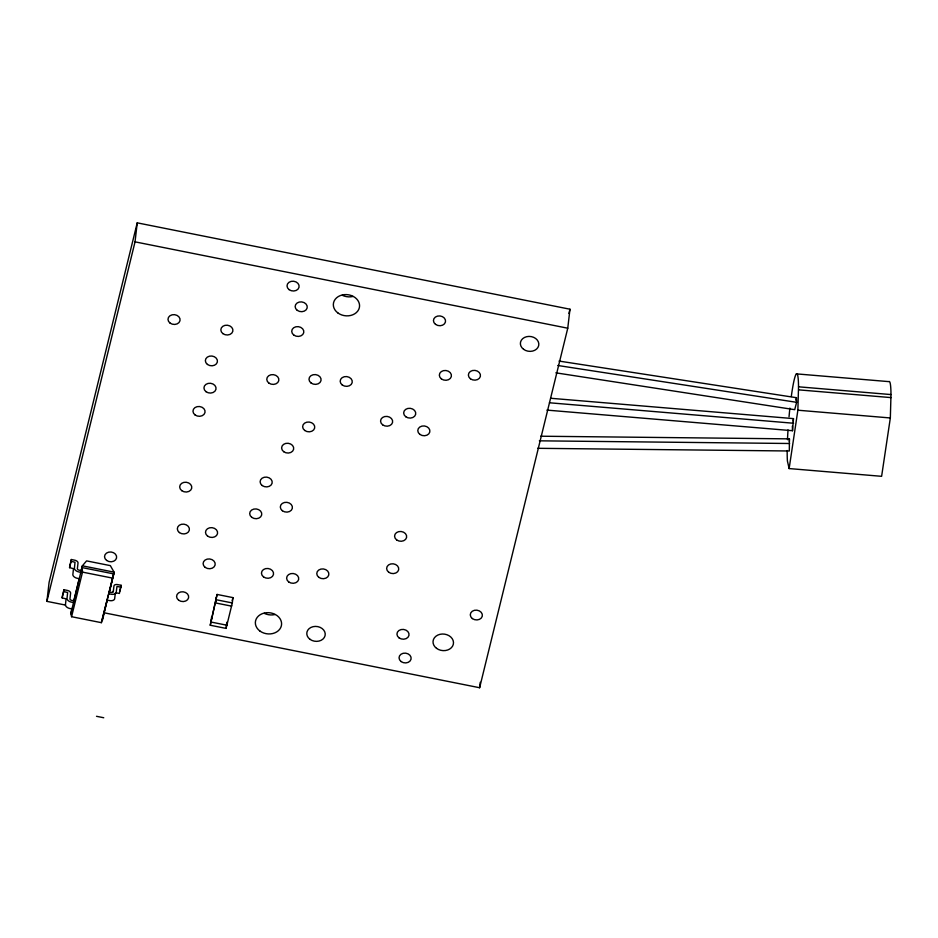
<?xml version="1.0" encoding="UTF-8"?>
<svg xmlns="http://www.w3.org/2000/svg" width="938" height="938" viewBox="0 0 938 938"><rect width="100%" height="100%" fill="white"/><g stroke="black" fill="none" stroke-linecap="round" stroke-linejoin="round"><path stroke-width="1.41" d="M789.327 441.364L789.421 438.867L540.663 436.217M789.421 438.867L789.315 450.99L537.626 448.305M789.139 468.566L797.875 410.211L798.531 386.808L890.994 394.57L890.338 417.961L881.614 476.316L789.139 468.566L787.416 461.05A46.935 4.127 -85.2 0 1 787.181 450.521M65.531 605.08L46.9 601.364L49.093 582.369L137.229 222.845L569.964 309.212L567.76 328.206L479.623 687.73L104.212 612.807M72.027 608.961L69.4 608.41A5.065 2.978 13.8 0 1 65.425 604.998L66.07 598.89L62.154 597.881L62.365 596.099L63.925 589.732L67.395 590.424A3.541 2.075 13.8 0 1 70.62 593.191L69.963 598.831A2.028 1.184 13.8 0 0 71.804 600.414L73.785 600.812L73.586 602.595L70.96 602.044A5.065 2.978 13.8 0 1 66.985 598.643L67.63 592.523L63.714 591.515L63.925 589.732M79.425 578.734L76.81 578.195A5.065 2.978 13.8 0 1 72.836 574.783L73.481 568.663L69.564 567.654L69.775 565.884L71.335 559.517L74.794 560.209A3.541 2.075 13.8 0 1 78.018 562.976L77.373 568.616A2.028 1.184 13.8 0 0 79.214 570.198L81.196 570.597L80.985 572.379L78.37 571.828A5.065 2.978 13.8 0 1 74.395 568.416L75.017 562.261L71.124 561.299L71.335 559.517M80.574 573.141L82.368 565.825L86.577 560.889L110.356 565.637L114.061 572.145L101.374 622.668L71.581 616.712L70.854 613.722L71.933 608.363M46.9 601.364L135.037 241.852L137.229 222.845M102.547 620.053L107.295 599.769M70.854 613.722L82.368 565.825L114.061 572.145L108.984 593.813L111.61 594.317A5.065 2.978 13.8 0 0 116.183 592.605L116.969 586.485L120.908 587.082L119.349 593.437L115.82 592.746M115.351 593.004L114.624 598.972A5.065 2.978 13.8 0 1 110.051 600.672L107.424 600.168M120.908 587.082L121.119 585.3L117.649 584.609A3.541 2.075 13.8 0 0 113.944 585.992L113.287 591.632A2.028 1.184 13.8 0 1 111.165 592.429L109.183 592.03M210.241 625.236L217.088 594.446L232.941 597.612L232.319 602.946L226.081 628.401L210.241 625.236L217.088 594.446M211.636 616.712L211.015 622.058L226.867 625.212L227.254 621.847M216.315 597.623L215.693 602.97L231.545 606.136L231.616 605.538M226.081 628.401L226.703 623.055M479.623 687.73L480.256 682.301M793.102 421.103L793.478 418.618L550.747 398.275M546.889 410.105L792.516 430.706L793.478 418.618M62.154 597.881L63.714 591.515M69.564 567.654L71.124 561.299M73.785 600.812L79.296 578.359M71.581 616.712L82.509 572.121L82.157 567.607L113.85 573.927L101.374 622.668M119.56 591.667L121.119 585.3M232.167 600.789L232.941 597.612M568.92 313.468L569.964 309.212M795.823 400.151L796.456 397.7L559.036 361.071M796.456 397.7L796.62 402.32L794.709 409.683L555.847 372.832M539.362 440.825L789.585 443.498M796.397 373.875L888.872 381.625A46.935 4.127 -85.2 0 1 890.994 394.57M798.637 389.856L891.1 397.606M797.875 410.211L890.338 417.961M549.457 402.777L793.63 423.249M557.758 365.48L796.62 402.32M135.037 241.852L567.76 328.206M82.509 572.121L112.314 578.066M216.479 599.792L232.319 602.946M96.52 716.304L103.743 717.746M792.364 426.075L792.516 430.706M274.916 614.542A13.155 10.611 6.6 0 1 264.27 613.335M352.887 296.467A13.155 10.611 6.6 0 1 342.241 295.259M791.297 396.516A46.935 4.127 -85.2 0 1 798.531 386.808M787.486 439.676A46.935 4.127 -85.2 0 1 788.014 429.909M789.034 416.777A46.935 4.127 -85.2 0 1 789.89 408.112M112.384 592.359A3.541 2.075 13.8 0 1 112.97 591.409M181.761 490.668A6.074 4.901 6.6 0 0 191.68 488.311A6.074 4.901 6.6 0 0 183.778 482.402A6.074 4.901 6.6 0 0 181.761 490.668M401.112 661.56A6.074 4.901 6.6 0 0 411.043 659.203A6.074 4.901 6.6 0 0 403.141 653.294A6.074 4.901 6.6 0 0 401.112 661.56M106.604 560.42A6.074 4.901 6.6 0 0 116.535 558.063A6.074 4.901 6.6 0 0 108.632 552.154A6.074 4.901 6.6 0 0 106.604 560.42M205.176 567.373A6.074 4.901 6.6 0 0 215.107 565.016A6.074 4.901 6.6 0 0 207.204 559.107A6.074 4.901 6.6 0 0 205.176 567.373M288.693 581.923A6.074 4.901 6.6 0 0 298.624 579.567A6.074 4.901 6.6 0 0 290.721 573.657A6.074 4.901 6.6 0 0 288.693 581.923M283.675 451.682A6.074 4.901 6.6 0 0 293.606 449.337A6.074 4.901 6.6 0 0 285.703 443.428A6.074 4.901 6.6 0 0 283.675 451.682M251.747 517.342A6.074 4.901 6.6 0 0 261.667 514.997A6.074 4.901 6.6 0 0 253.776 509.088A6.074 4.901 6.6 0 0 251.747 517.342M396.633 539.901A6.074 4.901 6.6 0 0 406.564 537.556A6.074 4.901 6.6 0 0 398.662 531.647A6.074 4.901 6.6 0 0 396.633 539.901M405.72 416.718A6.074 4.901 6.6 0 0 415.651 414.373A6.074 4.901 6.6 0 0 407.749 408.464A6.074 4.901 6.6 0 0 405.72 416.718M472.353 618.576A6.074 4.901 6.6 0 0 482.273 616.219A6.074 4.901 6.6 0 0 474.382 610.31A6.074 4.901 6.6 0 0 472.353 618.576M263.531 576.905A6.074 4.901 6.6 0 0 273.462 574.548A6.074 4.901 6.6 0 0 265.56 568.639A6.074 4.901 6.6 0 0 263.531 576.905M178.654 600.214A6.074 4.901 6.6 0 0 188.573 597.858A6.074 4.901 6.6 0 0 180.682 591.948A6.074 4.901 6.6 0 0 178.654 600.214M399.013 637.84A6.074 4.901 6.6 0 0 408.945 635.483A6.074 4.901 6.6 0 0 401.042 629.574A6.074 4.901 6.6 0 0 399.013 637.84M222.892 333.623A6.074 4.901 6.6 0 0 232.823 331.278A6.074 4.901 6.6 0 0 224.921 325.369A6.074 4.901 6.6 0 0 222.892 333.623M170.059 323.082A6.074 4.901 6.6 0 0 179.99 320.726A6.074 4.901 6.6 0 0 172.088 314.816A6.074 4.901 6.6 0 0 170.059 323.082M206.02 391.697A6.074 4.901 6.6 0 0 215.951 389.352A6.074 4.901 6.6 0 0 208.048 383.431A6.074 4.901 6.6 0 0 206.02 391.697M470.442 378.788A6.074 4.901 6.6 0 0 480.362 376.443A6.074 4.901 6.6 0 0 472.459 370.533A6.074 4.901 6.6 0 0 470.442 378.788M289.092 289.643A6.074 4.901 6.6 0 0 299.023 287.286A6.074 4.901 6.6 0 0 291.12 281.377A6.074 4.901 6.6 0 0 289.092 289.643M293.793 335.065A6.074 4.901 6.6 0 0 303.724 332.709A6.074 4.901 6.6 0 0 295.822 326.799A6.074 4.901 6.6 0 0 293.793 335.065M342.253 384.99A6.074 4.901 6.6 0 0 352.172 382.634A6.074 4.901 6.6 0 0 344.269 376.724A6.074 4.901 6.6 0 0 342.253 384.99M282.385 510.753A6.074 4.901 6.6 0 0 292.316 508.396A6.074 4.901 6.6 0 0 284.413 502.487A6.074 4.901 6.6 0 0 282.385 510.753M318.838 577.351A6.074 4.901 6.6 0 0 328.769 574.994A6.074 4.901 6.6 0 0 320.866 569.085A6.074 4.901 6.6 0 0 318.838 577.351M262.183 485.532A6.074 4.901 6.6 0 0 272.114 483.176A6.074 4.901 6.6 0 0 264.211 477.266A6.074 4.901 6.6 0 0 262.183 485.532M268.831 383.044A6.074 4.901 6.6 0 0 278.762 380.699A6.074 4.901 6.6 0 0 270.859 374.79A6.074 4.901 6.6 0 0 268.831 383.044M304.709 430.46A6.074 4.901 6.6 0 0 314.64 428.115A6.074 4.901 6.6 0 0 306.738 422.194A6.074 4.901 6.6 0 0 304.709 430.46M419.861 434.376A6.074 4.901 6.6 0 0 429.792 432.019A6.074 4.901 6.6 0 0 421.889 426.11A6.074 4.901 6.6 0 0 419.861 434.376M382.622 424.82A6.074 4.901 6.6 0 0 392.553 422.475A6.074 4.901 6.6 0 0 384.65 416.566A6.074 4.901 6.6 0 0 382.622 424.82M311.064 383.009A6.074 4.901 6.6 0 0 320.995 380.652A6.074 4.901 6.6 0 0 313.093 374.743A6.074 4.901 6.6 0 0 311.064 383.009M207.427 364.436A6.074 4.901 6.6 0 0 217.346 362.08A6.074 4.901 6.6 0 0 209.455 356.17A6.074 4.901 6.6 0 0 207.427 364.436M195.045 414.936A6.074 4.901 6.6 0 0 204.976 412.579A6.074 4.901 6.6 0 0 197.074 406.67A6.074 4.901 6.6 0 0 195.045 414.936M435.513 324.36A6.074 4.901 6.6 0 0 445.444 322.004A6.074 4.901 6.6 0 0 437.542 316.094A6.074 4.901 6.6 0 0 435.513 324.36M179.404 532.573A6.074 4.901 6.6 0 0 189.324 530.216A6.074 4.901 6.6 0 0 181.421 524.307A6.074 4.901 6.6 0 0 179.404 532.573M207.568 536.079A6.074 4.901 6.6 0 0 217.499 533.722A6.074 4.901 6.6 0 0 209.596 527.813A6.074 4.901 6.6 0 0 207.568 536.079M388.707 572.227A6.074 4.901 6.6 0 0 398.638 569.87A6.074 4.901 6.6 0 0 390.736 563.961A6.074 4.901 6.6 0 0 388.707 572.227M297.217 310.326A6.074 4.901 6.6 0 0 307.148 307.969A6.074 4.901 6.6 0 0 299.245 302.059A6.074 4.901 6.6 0 0 297.217 310.326M441.399 378.917A6.074 4.901 6.6 0 0 451.33 376.56A6.074 4.901 6.6 0 0 443.428 370.651A6.074 4.901 6.6 0 0 441.399 378.917M259.838 630.969A13.155 10.611 6.6 0 0 281.353 625.869A13.155 10.611 6.6 0 0 264.223 613.065A13.155 10.611 6.6 0 0 259.838 630.969M337.821 312.893A13.155 10.611 6.6 0 0 359.324 307.793A13.155 10.611 6.6 0 0 342.206 294.989A13.155 10.611 6.6 0 0 337.821 312.893M436.51 648.322A10.283 8.301 6.6 0 0 453.312 644.336A10.283 8.301 6.6 0 0 439.934 634.334A10.283 8.301 6.6 0 0 436.51 648.322M309.95 639.282A9.251 7.457 6.6 0 0 325.064 635.694A9.251 7.457 6.6 0 0 313.034 626.69A9.251 7.457 6.6 0 0 309.95 639.282M523.545 349.288A9.251 7.457 6.6 0 0 538.658 345.7A9.251 7.457 6.6 0 0 526.628 336.695A9.251 7.457 6.6 0 0 523.545 349.288"/></g></svg>
